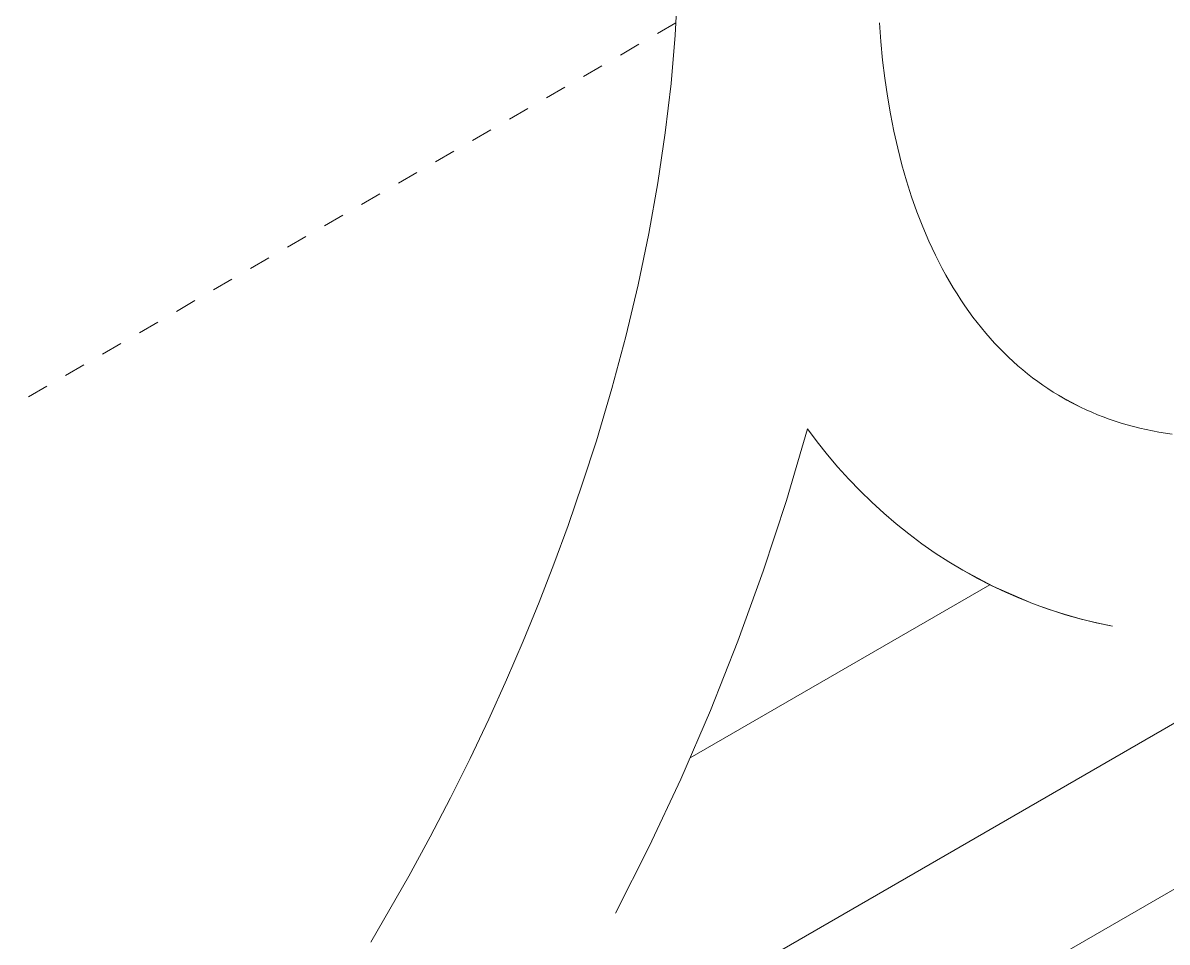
# Model space of a CAD drawing. Header units: inches. Extents: x -4 to 147, y -1 to 99.
# Drawn here: x 98.05 to 103.4, y 44.93 to 49.23 of the extents above; entities that cross this region are included whole.
import ezdxf

# ---------------------------------------------------------------- set-up
doc = ezdxf.new("R2010")
doc.units = ezdxf.units.IN
doc.linetypes.add('HIDDEN', pattern=[1.905, 1.27, -0.635])
doc.layers.add('ZANO_R', color=7, linetype='Continuous', lineweight=0)
doc.layers.add('ZANO_R_przerywana', color=250, linetype='HIDDEN', lineweight=0)

msp = doc.modelspace()

# ---------------------------------------------------------------- linework, layer by layer
at = {"layer": 'ZANO_R'}
for p, q in [((101.0987, 49.17549), (101.11011, 49.39608)), ((101.0987, 49.17549), (101.11011, 49.39608)), ((102.05463, 49.23386), (102.06109, 49.14667)), ((102.05463, 49.23386), (102.06109, 49.14667)), ((101.07955, 48.94969), (101.0987, 49.17549)), ((101.07955, 48.94969), (101.0987, 49.17549)), ((102.06109, 49.14667), (102.06954, 49.05964)), ((102.06109, 49.14667), (102.06954, 49.05964)), ((102.06954, 49.05964), (102.07978, 48.9748)), ((102.06954, 49.05964), (102.07978, 48.9748)), ((102.07978, 48.9748), (102.09209, 48.89022)), ((102.07978, 48.9748), (102.09209, 48.89022)), ((101.0526, 48.71934), (101.07955, 48.94969)), ((101.0526, 48.71934), (101.07955, 48.94969)), ((102.09209, 48.89022), (102.10613, 48.80818)), ((102.09209, 48.89022), (102.10613, 48.80818)), ((102.10613, 48.80818), (102.1223, 48.72653)), ((102.10613, 48.80818), (102.1223, 48.72653)), ((101.01785, 48.48503), (101.0526, 48.71934)), ((101.01785, 48.48503), (101.0526, 48.71934)), ((102.1223, 48.72653), (102.14013, 48.6477)), ((102.1223, 48.72653), (102.14013, 48.6477)), ((102.14013, 48.6477), (102.16013, 48.56939)), ((102.14013, 48.6477), (102.16013, 48.56939)), ((102.16013, 48.56939), (102.18166, 48.4942)), ((102.16013, 48.56939), (102.18166, 48.4942)), ((100.97533, 48.24743), (101.01785, 48.48503)), ((100.97533, 48.24743), (101.01785, 48.48503)), ((102.18166, 48.4942), (102.20541, 48.41968)), ((102.18166, 48.4942), (102.20541, 48.41968)), ((102.20541, 48.41968), (102.23053, 48.34852)), ((102.20541, 48.41968), (102.23053, 48.34852)), ((102.23053, 48.34852), (102.25789, 48.27819)), ((102.23053, 48.34852), (102.25789, 48.27819)), ((102.25789, 48.27819), (102.28645, 48.21137)), ((102.25789, 48.27819), (102.28645, 48.21137)), ((100.92513, 48.00722), (100.97533, 48.24743)), ((100.92513, 48.00722), (100.97533, 48.24743)), ((102.28645, 48.21137), (102.31725, 48.14557)), ((102.28645, 48.21137), (102.31725, 48.14557)), ((102.31725, 48.14557), (102.33287, 48.11433)), ((102.31725, 48.14557), (102.33287, 48.11433)), ((102.33287, 48.11433), (102.34905, 48.08337)), ((102.33287, 48.11433), (102.34905, 48.08337)), ((102.34905, 48.08337), (102.36579, 48.0527)), ((102.34905, 48.08337), (102.36579, 48.0527)), ((102.36579, 48.0527), (102.38308, 48.02235)), ((102.36579, 48.0527), (102.38308, 48.02235)), ((100.86738, 47.76505), (100.92513, 48.00722)), ((100.86738, 47.76505), (100.92513, 48.00722)), ((102.38308, 48.02235), (102.40023, 47.99348)), ((102.38308, 48.02235), (102.40023, 47.99348)), ((102.40023, 47.99348), (102.41794, 47.96494)), ((102.40023, 47.99348), (102.41794, 47.96494)), ((102.41794, 47.96494), (102.43619, 47.93673)), ((102.41794, 47.96494), (102.43619, 47.93673)), ((102.43619, 47.93673), (102.45497, 47.90889)), ((102.43619, 47.93673), (102.45497, 47.90889)), ((102.45497, 47.90889), (102.47356, 47.88245)), ((102.45497, 47.90889), (102.47356, 47.88245)), ((102.47356, 47.88245), (102.49269, 47.85638)), ((102.47356, 47.88245), (102.49269, 47.85638)), ((102.49269, 47.85638), (102.51233, 47.8307)), ((102.49269, 47.85638), (102.51233, 47.8307)), ((102.51233, 47.8307), (102.53248, 47.80543)), ((102.51233, 47.8307), (102.53248, 47.80543)), ((102.53248, 47.80543), (102.55243, 47.78141)), ((102.53248, 47.80543), (102.55243, 47.78141)), ((102.55243, 47.78141), (102.57289, 47.75782)), ((102.55243, 47.78141), (102.57289, 47.75782)), ((100.80225, 47.52161), (100.86738, 47.76505)), ((100.80225, 47.52161), (100.86738, 47.76505)), ((102.57289, 47.75782), (102.59384, 47.73466)), ((102.57289, 47.75782), (102.59384, 47.73466)), ((102.59384, 47.73466), (102.61527, 47.71194)), ((102.59384, 47.73466), (102.61527, 47.71194)), ((102.61527, 47.71194), (102.63652, 47.69035)), ((102.61527, 47.71194), (102.63652, 47.69035)), ((102.63652, 47.69035), (102.65824, 47.66921)), ((102.63652, 47.69035), (102.65824, 47.66921)), ((102.65824, 47.66921), (102.68042, 47.64855)), ((102.65824, 47.66921), (102.68042, 47.64855)), ((102.68042, 47.64855), (102.70302, 47.62837)), ((102.68042, 47.64855), (102.70302, 47.62837)), ((102.70302, 47.62837), (102.72555, 47.60914)), ((102.70302, 47.62837), (102.72555, 47.60914)), ((102.72555, 47.60914), (102.74851, 47.5904)), ((102.72555, 47.60914), (102.74851, 47.5904)), ((102.74851, 47.5904), (102.77187, 47.57218)), ((102.74851, 47.5904), (102.77187, 47.57218)), ((102.77187, 47.57218), (102.79562, 47.55448)), ((102.77187, 47.57218), (102.79562, 47.55448)), ((100.72996, 47.27762), (100.80225, 47.52161)), ((100.72996, 47.27762), (100.80225, 47.52161)), ((102.79562, 47.55448), (102.81942, 47.53756)), ((102.79562, 47.55448), (102.81942, 47.53756)), ((102.81942, 47.53756), (102.8436, 47.52117)), ((102.81942, 47.53756), (102.8436, 47.52117)), ((102.8436, 47.52117), (102.86813, 47.50532)), ((102.8436, 47.52117), (102.86813, 47.50532)), ((102.86813, 47.50532), (102.89301, 47.49004)), ((102.86813, 47.50532), (102.89301, 47.49004)), ((102.89301, 47.49004), (102.93192, 47.46763)), ((102.89301, 47.49004), (102.91121, 47.47933)), ((102.91121, 47.47933), (102.99528, 47.4348)), ((102.93192, 47.46763), (102.95284, 47.4563)), ((102.95284, 47.4563), (102.97396, 47.44536)), ((102.97396, 47.44536), (102.99528, 47.4348)), ((102.99528, 47.4348), (103.02172, 47.42238)), ((102.99528, 47.4348), (103.02172, 47.42237)), ((103.02172, 47.42238), (103.04844, 47.41053)), ((103.02172, 47.42237), (103.04844, 47.41053)), ((103.04844, 47.41053), (103.07541, 47.39927)), ((103.04844, 47.41053), (103.0754, 47.39927)), ((103.0754, 47.39927), (103.10261, 47.38862)), ((103.07541, 47.39927), (103.10261, 47.38862)), ((103.10261, 47.38862), (103.13041, 47.37842)), ((103.10261, 47.38862), (103.13041, 47.37842)), ((103.13041, 47.37842), (103.15843, 47.36883)), ((103.13041, 47.37842), (103.15843, 47.36883)), ((103.15843, 47.36883), (103.18665, 47.35984)), ((103.15843, 47.36883), (103.18665, 47.35984)), ((103.18665, 47.35984), (103.21506, 47.35146)), ((103.18665, 47.35984), (103.21506, 47.35146)), ((103.21506, 47.35146), (103.24424, 47.34352)), ((103.21506, 47.35146), (103.24424, 47.34352)), ((101.71878, 47.33312), (101.61997, 46.99838)), ((101.71878, 47.33312), (101.61997, 46.99838)), ((101.76396, 47.27184), (101.71878, 47.33312)), ((101.76396, 47.27184), (101.71878, 47.33312)), ((103.24424, 47.34352), (103.27358, 47.33618)), ((103.24424, 47.34352), (103.27358, 47.33618)), ((103.27358, 47.33618), (103.30307, 47.32946)), ((103.27358, 47.33618), (103.30307, 47.32946)), ((103.30307, 47.32946), (103.33269, 47.32335)), ((103.30307, 47.32946), (103.33269, 47.32335)), ((103.33269, 47.32335), (103.36323, 47.3177)), ((103.33269, 47.32335), (103.36323, 47.3177)), ((103.36323, 47.3177), (103.39388, 47.31266)), ((103.36323, 47.3177), (103.39388, 47.31266)), ((103.39388, 47.31266), (103.42463, 47.30823)), ((103.39388, 47.31266), (103.42463, 47.30823)), ((100.66566, 47.07805), (100.72996, 47.27762)), ((100.66566, 47.07805), (100.72996, 47.27762)), ((101.81112, 47.21206), (101.76396, 47.27184)), ((101.81112, 47.21206), (101.76396, 47.27184)), ((101.8602, 47.15386), (101.81112, 47.21206)), ((101.8602, 47.15386), (101.81112, 47.21206)), ((101.91115, 47.09728), (101.8602, 47.15386)), ((101.91115, 47.09728), (101.8602, 47.15386)), ((100.59723, 46.87985), (100.66566, 47.07805)), ((100.59723, 46.87985), (100.66566, 47.07805)), ((101.96392, 47.0424), (101.91115, 47.09728)), ((101.96392, 47.0424), (101.91115, 47.09728)), ((102.01846, 46.98927), (101.96392, 47.0424)), ((102.01846, 46.98927), (101.96392, 47.0424)), ((105.23115, 46.99284), (100.59252, 44.31473)), ((101.61997, 46.99838), (101.51109, 46.66677)), ((101.61997, 46.99838), (101.51109, 46.66677)), ((102.0747, 46.93795), (102.01846, 46.98927)), ((102.0747, 46.93795), (102.01846, 46.98927)), ((102.13258, 46.88849), (102.0747, 46.93795)), ((102.13258, 46.88849), (102.0747, 46.93795)), ((100.53119, 46.69997), (100.59723, 46.87985)), ((100.53119, 46.69997), (100.59723, 46.87985)), ((102.19205, 46.84094), (102.13258, 46.88849)), ((102.19205, 46.84094), (102.13258, 46.88849)), ((102.25303, 46.79536), (102.19205, 46.84094)), ((102.25303, 46.79536), (102.19205, 46.84094)), ((102.31547, 46.7518), (102.25303, 46.79536)), ((102.31547, 46.7518), (102.25303, 46.79536)), ((102.3793, 46.71029), (102.31547, 46.7518)), ((102.3793, 46.71029), (102.31547, 46.7518)), ((102.44445, 46.67089), (102.3793, 46.71029)), ((102.44445, 46.67089), (102.3793, 46.71029)), ((100.46188, 46.52133), (100.53119, 46.69997)), ((100.46188, 46.52133), (100.53119, 46.69997)), ((101.51109, 46.66677), (101.39225, 46.3386)), ((101.51109, 46.66677), (101.39225, 46.3386)), ((102.51019, 46.63451), (102.44445, 46.67089)), ((102.58876, 46.59446), (102.44445, 46.67089)), ((101.16861, 45.79285), (102.57221, 46.60322)), ((101.16861, 45.79285), (102.57158, 46.60286)), ((102.57709, 46.60031), (102.51019, 46.63451)), ((102.64507, 46.56832), (102.57709, 46.60031)), ((102.77156, 46.51578), (102.58876, 46.59446)), ((102.71406, 46.53857), (102.64507, 46.56832)), ((100.38718, 46.33873), (100.46188, 46.52133)), ((100.38718, 46.33873), (100.46188, 46.52133)), ((102.784, 46.51111), (102.71406, 46.53857)), ((102.84476, 46.48946), (102.77156, 46.51578)), ((102.85479, 46.48594), (102.784, 46.51111)), ((102.91879, 46.46559), (102.84476, 46.48946)), ((102.92637, 46.46312), (102.85479, 46.48594)), ((102.99357, 46.44418), (102.91879, 46.46559)), ((102.99866, 46.44265), (102.92637, 46.46312)), ((103.06902, 46.42527), (102.99357, 46.44418)), ((103.07158, 46.42456), (102.99866, 46.44265)), ((103.14506, 46.40887), (103.06902, 46.42527)), ((103.14506, 46.40887), (103.07158, 46.42456)), ((100.30917, 46.15752), (100.38718, 46.33873)), ((100.30917, 46.15752), (100.38718, 46.33873)), ((101.39225, 46.3386), (101.26355, 46.01416)), ((101.39225, 46.3386), (101.26355, 46.01416)), ((105.36996, 46.29603), (100.05946, 43.23002)), ((105.36996, 46.29603), (100.05946, 43.23002)), ((100.22584, 45.97323), (100.30917, 46.15752)), ((100.22584, 45.97323), (100.30917, 46.15752)), ((101.26355, 46.01416), (101.12511, 45.69376)), ((101.26355, 46.01416), (101.12511, 45.69376)), ((100.13917, 45.79049), (100.22584, 45.97323)), ((100.13917, 45.79049), (100.22584, 45.97323)), ((100.04734, 45.60566), (100.13917, 45.79049)), ((100.04734, 45.60566), (100.13917, 45.79049)), ((101.12511, 45.69376), (100.97707, 45.37769)), ((101.12511, 45.69376), (100.97707, 45.37769)), ((99.95215, 45.42255), (100.04734, 45.60566)), ((99.95215, 45.42255), (100.04734, 45.60566)), ((99.8521, 45.23841), (99.95215, 45.42255)), ((99.8521, 45.23841), (99.95215, 45.42255)), ((100.97707, 45.37769), (100.81954, 45.06623)), ((100.97707, 45.37769), (100.81954, 45.06623)), ((99.67465, 44.93031), (99.8521, 45.23841)), ((99.67465, 44.93031), (99.8521, 45.23841))]:
    msp.add_line(p, q, dxfattribs=at)
at = {"layer": 'ZANO_R_przerywana', "ltscale": 0.05}
msp.add_line((101.1024, 49.23311), (94.25267, 45.27842), dxfattribs=at)

doc.saveas('drawing.dxf')
